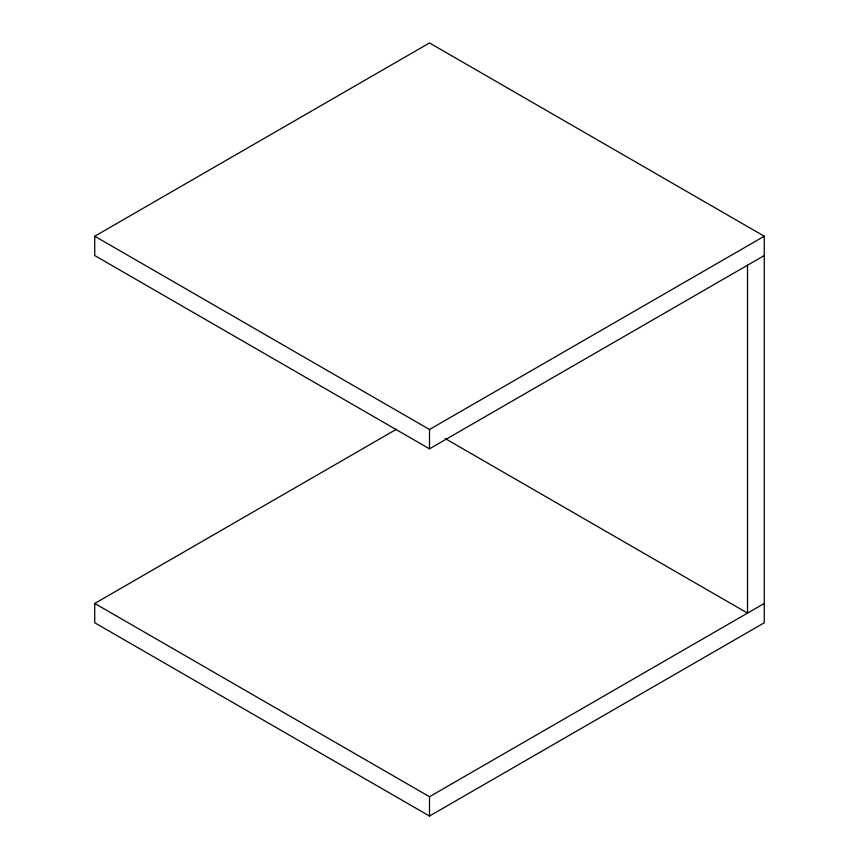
<?xml version="1.0" encoding="UTF-8"?>
<svg xmlns="http://www.w3.org/2000/svg" width="859" height="859" viewBox="0 0 859 859"><rect width="100%" height="100%" fill="white"/><g stroke="black" fill="none" stroke-linecap="round" stroke-linejoin="round"><path stroke-width="1.29" d="M764.263 255.553L429.5 448.827L94.737 255.553L94.737 236.225L429.5 42.95L764.263 236.225L764.263 622.775L429.5 816.05L94.737 622.775L94.737 603.447L396.514 429.221M94.737 236.225L429.5 429.5L764.263 236.225M94.737 603.447L429.5 796.722L764.263 603.447M445.198 438.562L747.523 613.111L747.523 265.216M429.5 429.5L429.5 448.827M429.5 796.722L429.5 816.05"/></g></svg>
